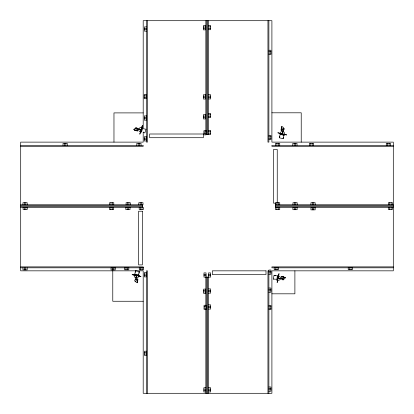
<?xml version="1.0" encoding="UTF-8"?>
<svg xmlns="http://www.w3.org/2000/svg" width="414" height="414" viewBox="0 0 414 414"><rect width="100%" height="100%" fill="white"/><g stroke="black" fill="none" stroke-linecap="round" stroke-linejoin="round"><path stroke-width="0.62" d="M135.44 128.475L134.219 128.925L133.991 129.706M135.331 272.179L135.523 270.746L139.332 271.522L138.643 274.937M283.352 137.272L283.104 138.7L279.326 137.784L280.143 134.395M135.569 279.626L136.242 275.941L136.641 276.024L135.875 279.792L135.476 279.714L135.875 279.792L135.492 279.631M282.157 279.145L282.244 278.746M283.813 279.367L283.854 279.16A0.812 0.812 0 0 1 282.602 279.802A0.812 0.812 0 0 1 282.669 278.399A0.812 0.812 0 0 1 283.854 279.16M133.758 274.937L133.857 274.461L139.42 275.595L139.321 276.071M134.457 275.165L134.229 276.278L135.119 277.618L137.024 278.006L138.364 277.121L138.592 276.009M134.824 274.166L135.523 270.746M137.671 281.194L137.764 280.728M273.271 279.088L274.063 275.274L277.478 275.983M276.671 279.874L277.494 275.9M277.132 282.457L278.943 273.716M277.209 282.472L279.02 273.732M281.68 276.883L281.515 277.675L282.358 278.679M284.827 277.287L282.11 276.806M285.179 277.608L285.013 278.399L283.833 278.953M283.176 129.779L282.182 133.386L282.576 133.479L283.481 129.742L283.067 129.722M279.507 133.236L279.393 133.712L284.91 135.047L285.029 134.571M281.235 128.64L281.344 128.18M280.237 133.329L280.501 132.226L281.872 131.388L283.766 131.843L284.604 133.215L284.335 134.322M283.109 138.7L283.926 135.311M139.316 271.631L138.876 273.121M135.44 128.262L135.492 128.061M137.008 128.806L137.127 128.418M134.312 130.053L136.956 130.829M137.417 130.71L137.645 129.934L136.889 128.863M139.808 134.069L142.328 125.509M139.885 134.095L142.406 125.53M141.51 132.035L142.654 128.143M279.352 137.676L279.843 136.206M135.958 279.833L136.962 278.984L137.753 279.145M283.005 129.603A0.812 0.812 0 0 1 283.119 128.2A0.812 0.812 0 0 1 284.278 129.002A0.812 0.812 0 0 1 283.005 129.603L281.975 130.415L281.184 130.224M135.487 281.329L135.274 281.287M135.694 281.308L136.247 282.483L137.044 282.643M276.128 279.243L273.271 279.083M283.533 128.128L283.74 128.169M20.7 207.523L143.404 207.455L143.404 209.515L139.182 209.515L139.182 207.455M283.326 128.138L282.814 126.943L282.022 126.751M208.532 25.497L210.591 25.497L210.591 29.72L208.532 29.72M146.494 26.91L144.434 26.91L144.434 31.138L146.494 31.138M208.532 26.9L210.591 26.9M203.336 27.034L205.401 27.034M144.434 28.312L146.494 28.312M208.532 28.302L210.591 28.302M203.336 28.437L205.401 28.437M144.434 29.72L146.494 29.72M268.883 50.244L270.942 50.244L270.942 54.467L268.883 54.467M268.883 51.662L270.942 51.662M268.883 53.064L270.942 53.064M208.532 94.723L210.591 94.723L210.591 98.946L208.532 98.946M144.191 95.898L146.251 95.898M203.336 96.193L205.401 96.193M208.532 96.126L210.591 96.126M144.191 97.3L146.251 97.3M208.532 97.528L210.591 97.528M203.336 97.595L205.401 97.595M271.905 112.805L301.226 112.805L301.226 142.121M143.197 112.898L113.969 112.898L113.969 142.121M208.532 113.441L210.591 113.441L210.591 117.664L208.532 117.664M208.532 114.844L210.591 114.844M203.336 116.111L205.401 116.111M208.532 116.246L210.591 116.246M144.326 117.338L146.39 117.338M203.336 117.514L205.401 117.514M144.326 118.74L146.39 118.74M208.532 130.338L210.591 130.338L210.591 134.56L205.851 134.56M208.532 131.74L210.591 131.74M203.957 132.014L206.017 132.014M208.532 133.142L210.591 133.142M203.957 133.422L206.017 133.422M268.883 135.378L270.942 135.378L270.942 139.601L268.883 139.601M268.883 136.796L270.942 136.796M144.253 138.157L146.318 138.157M268.883 138.198L270.942 138.198M144.253 139.559L146.318 139.559M20.7 145.417L143.197 145.417L143.197 146.349L20.7 146.349M393.3 145.417L271.905 145.417L271.905 146.349L393.3 146.349M276.009 203.165L273.535 203.165L273.535 149.475L277.245 149.475L277.245 203.165M20.7 204.775L142.996 204.775L142.996 202.715L138.773 202.715L138.773 204.775M275.507 204.775L393.3 204.775M20.7 205.706L142.551 205.706M275.507 205.706L393.3 205.706M20.7 206.529L142.551 206.529M275.507 206.529L393.3 206.529M393.3 207.455L275.507 207.455L275.507 202.715L279.735 202.715L279.735 204.775M20.7 266.88L143.197 266.88L143.197 267.806L20.7 267.806M393.3 266.88L271.905 266.88L271.905 267.806L274.487 267.806M277.716 267.806L348.748 267.806M351.972 267.806L393.3 267.806M268.883 270.834L267.951 270.834L267.951 393.3M268.883 271.46L270.942 271.46M268.883 272.867L270.942 272.867M144.263 274.063L146.328 274.063M203.973 274.301L206.032 274.301M208.532 274.301L210.591 274.301M268.883 274.27L270.942 274.27L270.942 270.042L268.883 270.042L268.883 393.3M144.263 275.465L146.328 275.465M203.973 275.708L206.032 275.708M208.532 275.708L210.591 275.708M268.883 288.035L270.942 288.035L270.942 292.263L268.883 292.263M208.532 288.92L210.591 288.92L210.591 293.143L208.532 293.143M268.883 289.458L270.942 289.458M208.532 290.323L210.591 290.323M203.579 290.524L205.644 290.524M268.883 290.861L270.942 290.861M208.532 291.725L210.591 291.725M203.579 291.927L205.644 291.927M271.905 293.816L294.892 293.816L294.892 270.834M143.197 301.257L112.774 301.257L112.774 270.834M208.532 304.844L210.591 304.844L210.591 309.072L208.532 309.072M268.883 305.382L270.942 305.382L270.942 309.61L268.883 309.61M208.532 306.246L210.591 306.246M204.066 306.66L206.131 306.66M268.883 306.8L270.942 306.8M208.532 307.654L210.591 307.654M204.066 308.063L206.131 308.063M268.883 308.202L270.942 308.202M144.455 352.614L146.515 352.614M144.455 354.017L146.515 354.017M268.883 386.997L270.942 386.997L270.942 391.225L268.883 391.225M205.908 387.727L203.848 387.727L203.848 391.954L205.908 391.954M208.532 387.727L210.591 387.727L210.591 391.954L208.532 391.954L208.532 272.898L210.591 272.898L210.591 277.126L203.973 277.126L203.973 272.898L206.032 272.898L206.032 277.126M268.883 388.415L270.942 388.415M203.848 389.129L205.908 389.129M208.532 389.129L210.591 389.129M268.883 389.817L270.942 389.817M203.848 390.537L205.908 390.537M208.532 390.537L210.591 390.537M143.829 128.821L145.976 129.209L144.879 132.935L143.327 132.345M282.188 278.86L278.555 277.985L278.472 278.384L282.239 279.16L282.322 278.767L282.151 279.067M134.747 274.146L138.721 274.958M132.164 274.617L140.915 276.397M132.149 274.694L140.895 276.474M137.914 279.59L137.365 282.296M278.612 275.305L278.136 275.206L276.982 280.764L277.463 280.863M283.264 276.878L283.725 276.976M278.544 276.034L279.657 276.267L280.537 277.608L280.143 279.517L278.803 280.397L277.69 280.164M281.691 127.088L281.044 129.768M277.949 132.775L286.623 134.876M277.929 132.853L286.602 134.954M280.066 134.374L284.009 135.326M274.171 275.294L275.657 275.74M137.127 128.495L137.05 128.475A0.812 0.812 0 0 0 135.932 127.621A0.812 0.812 0 0 0 135.751 129.013A0.812 0.812 0 0 0 137.05 128.475L140.739 129.478L140.62 129.872L136.93 128.785L137.05 128.397L137.07 128.702M141.95 127.088L142.416 127.227L140.812 132.677L140.346 132.537M141.666 127.766L140.574 127.445L139.166 128.216L138.612 130.084L139.383 131.492L140.475 131.812M135.383 130.451L135.839 130.586M208.532 391.954L208.594 393.3M392.55 204.775L392.55 202.715L388.327 202.715L388.327 204.775M392.508 207.414L392.508 209.474L388.285 209.474L388.285 207.414M391.147 202.715L391.147 204.775M391.106 207.414L391.106 209.474M390.5 145.417L390.5 143.358L386.272 143.358L386.272 145.417M389.745 202.715L389.745 204.775M389.703 207.414L389.703 209.474M389.098 143.358L389.098 145.417M387.69 143.358L387.69 145.417M351.031 267.568L351.031 269.633M349.628 267.568L349.628 269.633M315.163 204.775L315.163 202.715L310.94 202.715L310.94 204.775M313.76 202.715L313.76 204.775M313.765 207.792L313.765 209.857M313.621 145.417L313.621 143.358L309.393 143.358L309.393 145.417M312.358 202.715L312.358 204.775M312.363 207.792L312.363 209.857M312.213 143.358L312.213 145.417M310.81 143.358L310.81 145.417M297.2 204.775L297.2 202.715L292.977 202.715L292.977 204.775M297.009 145.417L297.009 143.358L292.786 143.358L292.786 145.417M295.798 202.715L295.798 204.775M295.731 207.642L295.731 209.707M295.606 143.358L295.606 145.417M294.395 202.715L294.395 204.775M294.328 207.642L294.328 209.707M294.204 143.358L294.204 145.417M279.735 145.417L279.735 143.358L275.507 143.358L275.507 145.417M278.332 143.358L278.332 145.417M278.332 202.715L278.332 204.775M278.332 207.564L278.332 209.624M277.007 267.61L277.007 269.669M276.925 143.358L276.925 145.417M276.925 202.715L276.925 204.775M276.925 207.564L276.925 209.624M275.605 267.61L275.605 269.669M268.883 20.7L268.883 142.121L267.951 142.121L267.951 20.7M208.532 20.7L208.532 134.56M207.605 20.7L207.605 134.56M207.605 277.126L207.605 393.3M206.777 20.7L206.777 134.56M206.777 277.126L206.777 393.3M205.851 20.7L205.851 131.347M205.851 277.126L205.851 305.522M205.851 308.751L205.851 393.3M147.42 20.7L147.42 142.121L146.494 142.121L146.494 20.7M147.42 393.3L147.42 270.834L146.494 270.834L146.494 393.3M143.197 128.78L143.197 20.7L271.905 20.7L271.905 142.121L393.3 142.121L393.3 270.834L271.905 270.834L271.905 393.3L143.197 393.3L143.197 270.834L20.7 270.834L20.7 142.121L143.197 142.121L143.197 131.957M142.551 204.775L142.551 207.455M142.08 267.739L142.08 269.799M142.002 207.455L142.002 209.515M141.593 202.715L141.593 204.775M141.024 145.417L141.024 143.358L136.801 143.358L136.801 145.417M140.677 267.739L140.677 269.799M140.6 207.455L140.6 209.515M140.191 202.715L140.191 204.775M139.621 143.358L139.621 145.417M138.219 143.358L138.219 145.417M130.327 204.775L130.327 202.715L126.099 202.715L126.099 204.775M128.925 202.715L128.925 204.775M128.625 207.543L128.625 209.603M127.522 202.715L127.522 204.775M127.393 267.723L127.393 269.783M127.222 207.543L127.222 209.603M125.985 267.723L125.985 269.783M113.824 267.848L113.824 269.907M113.778 204.775L113.778 202.715L109.55 202.715L109.55 204.775M112.375 202.715L112.375 204.775M112.422 267.848L112.422 269.907M112.297 207.574L112.297 209.634M110.968 202.715L110.968 204.775M110.89 207.574L110.89 209.634M67.249 145.417L67.249 143.358L63.021 143.358L63.021 145.417M65.847 143.358L65.847 145.417M64.439 143.358L64.439 145.417M27.195 204.775L27.195 202.715L22.972 202.715L22.972 204.775M27.174 267.806L27.174 269.866L22.946 269.866L22.946 267.806M25.896 207.357L25.896 209.417M25.792 202.715L25.792 204.775M25.751 267.806L25.751 269.866M24.493 207.357L24.493 209.417M24.39 202.715L24.39 204.775M24.348 267.806L24.348 269.866M137.774 279.067L137.267 282.772L137.774 279.067M281.649 276.624L285.256 277.623L281.649 276.624M281.805 126.617L281.168 130.301L281.805 126.617M133.913 129.68L137.427 130.969L133.913 129.68M205.401 25.632L203.336 25.632L203.336 29.86L205.401 29.86L205.401 25.632M146.251 94.495L144.191 94.495L144.191 98.723L146.251 98.723L146.251 94.495M205.401 94.785L203.336 94.785L203.336 99.013L205.401 99.013L205.401 94.785M205.401 114.709L203.336 114.709L203.336 118.932L205.401 118.932L205.401 114.709M146.39 115.93L144.326 115.93L144.326 120.158L146.39 120.158L146.39 115.93M206.017 130.612L203.957 130.612L203.957 134.84L206.017 134.84L206.017 130.612M203.336 134.001L149.651 134.001L149.651 137.712L203.336 137.712L203.336 134.001M146.318 136.755L144.253 136.755L144.253 140.977L146.318 140.977L146.318 136.755M27.298 207.357L23.07 207.357L23.07 209.417L27.298 209.417L27.298 207.357M130.027 207.543L125.804 207.543L125.804 209.603L130.027 209.603L130.027 207.543M113.7 207.574L109.472 207.574L109.472 209.634L113.7 209.634L113.7 207.574M279.735 207.564L275.507 207.564L275.507 209.624L279.735 209.624L279.735 207.564M297.133 207.642L292.91 207.642L292.91 209.707L297.133 209.707L297.133 207.642M315.173 207.792L310.945 207.792L310.945 209.857L315.173 209.857L315.173 207.792M142.318 211.218L138.607 211.218L138.607 264.908L142.318 264.908L142.318 211.218M352.449 267.568L348.226 267.568L348.226 269.633L352.449 269.633L352.449 267.568M278.425 267.61L274.203 267.61L274.203 269.669L278.425 269.669L278.425 267.61M128.811 267.723L124.583 267.723L124.583 269.783L128.811 269.783L128.811 267.723M143.498 267.739L139.275 267.739L139.275 269.799L143.498 269.799L143.498 267.739M115.242 267.848L111.019 267.848L111.019 269.907L115.242 269.907L115.242 267.848M266.011 270.834L212.32 270.834L212.32 274.539L266.011 274.539L266.011 270.834M146.328 272.66L144.263 272.66L144.263 276.883L146.328 276.883L146.328 272.66M205.644 289.122L203.579 289.122L203.579 293.345L205.644 293.345L205.644 289.122M206.131 305.258L204.066 305.258L204.066 309.481L206.131 309.481L206.131 305.258M146.515 351.212L144.455 351.212L144.455 355.435L146.515 355.435L146.515 351.212M135.083 281.199A0.812 0.812 0 0 0 136.33 280.552A0.812 0.812 0 0 0 135.145 279.797A0.812 0.812 0 0 0 135.083 281.199"/></g></svg>
